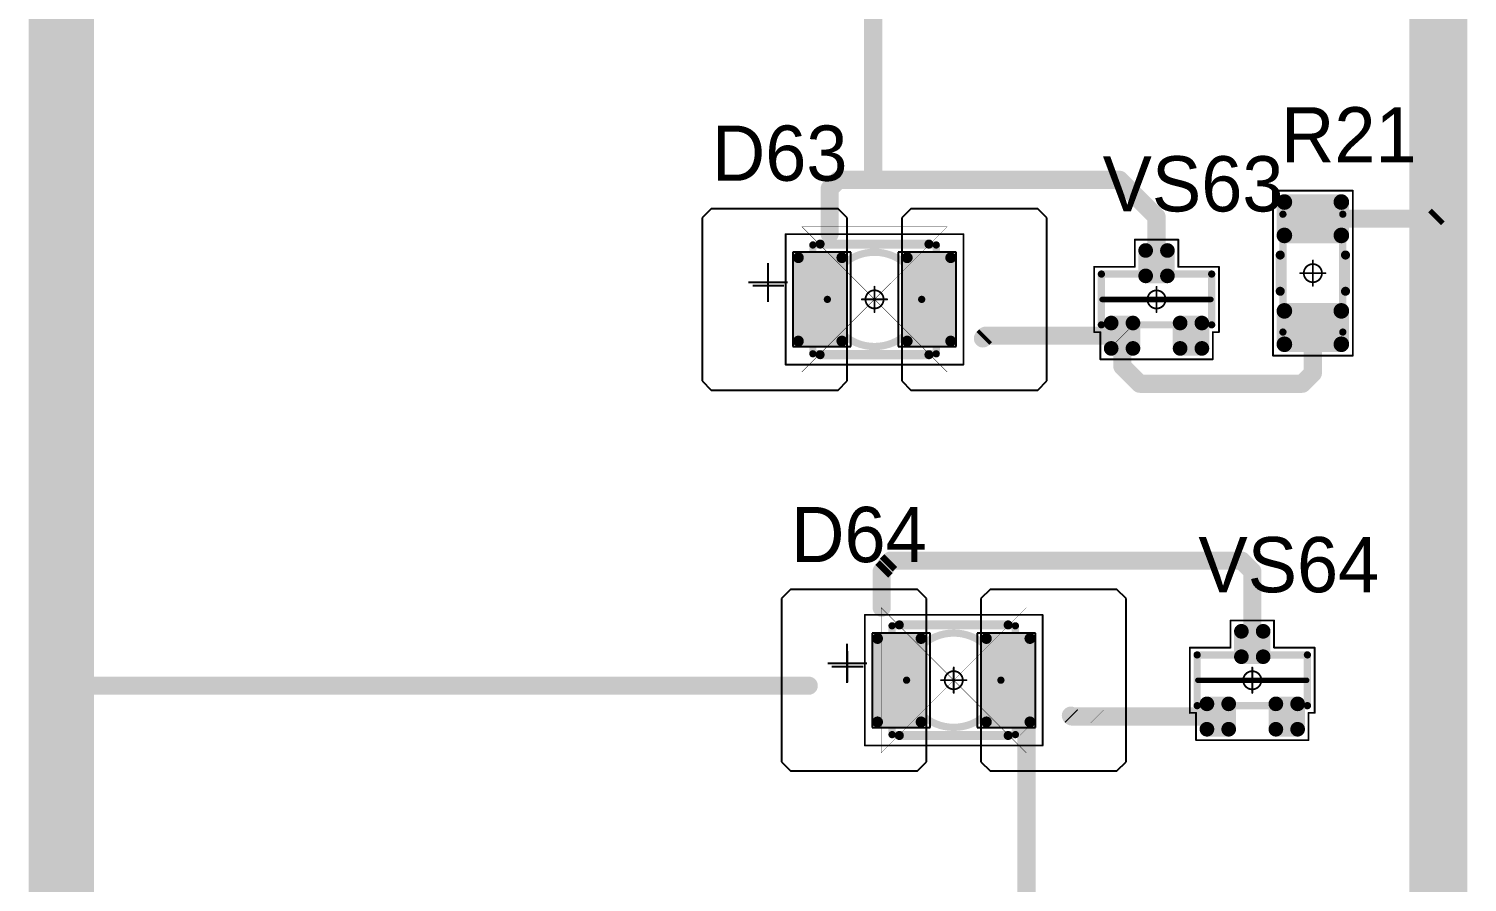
# Model space of a CAD drawing. Header units: millimetres. Extents: x 0 to 395, y 0 to 190.
# Drawn here: x 217.9 to 257.55, y 61.46 to 84.99 of the extents above; entities that cross this region are included whole.
import ezdxf

# ---------------------------------------------------------------- set-up
doc = ezdxf.new("R2010")
doc.units = ezdxf.units.MM
for name, color, linetype in [('Mechanical13', 56, 'Continuous'), ('Mechanical15', 56, 'Continuous'), ('Mechanical5', 56, 'Continuous'), ('TopLayer', 1, 'Continuous'), ('TopOverlay', 2, 'Continuous'), ('TopPaste', 8, 'Continuous'), ('TopSolder', 216, 'Continuous')]:
    doc.layers.add(name, color=color, linetype=linetype)

# ---------------------------------------------------------------- blocks, each defined once
blk = doc.blocks.new('SOT23_1120')
at = {"layer": 'Mechanical13', "const_width": 0.2}
for points in [[(-0.7, 1.52), (0.7, 1.52)], [(-0.7, 1.52), (-0.7, -1.52)], [(0.7, 1.52), (0.7, -1.52)], [(-0.7, -1.52), (0.7, -1.52)]]:
    blk.add_lwpolyline(points, dxfattribs=at)
at = {"layer": 'Mechanical13', "const_width": 0.1}
for points in [[(-0.75, 1.52, 1), (-0.65, 1.52, 1)], [(-0.75, 1.52, 1), (-0.65, 1.52, 1)], [(0.65, 1.52, 1), (0.75, 1.52, 1)], [(0.65, 1.52, 1), (0.75, 1.52, 1)], [(-0.75, -1.52, 1), (-0.65, -1.52, 1)], [(-0.75, -1.52, 1), (-0.65, -1.52, 1)], [(0.65, -1.52, 1), (0.75, -1.52, 1)], [(0.65, -1.52, 1), (0.75, -1.52, 1)]]:
    blk.add_lwpolyline(points, format="xyb", close=True, dxfattribs=at)
at = {"layer": 'Mechanical15', "const_width": 0.05}
for points in [[(-0.9, 1.72), (-0.9, 1.55)], [(-0.9, 1.72), (0.9, 1.72)], [(0.9, 1.72), (0.9, 0.6)], [(-1.65, 1.55), (-1.65, -1.55)], [(-1.65, 1.55), (-0.9, 1.55)], [(0.9, 0.6), (1.65, 0.6)], [(1.65, 0.6), (1.65, -0.6)], [(-0.35, 0), (0.35, 0)], [(0, 0.35), (0, -0.35)], [(0.9, -0.6), (1.65, -0.6)], [(0.9, -0.6), (0.9, -1.72)], [(-1.65, -1.55), (-0.9, -1.55)], [(-0.9, -1.55), (-0.9, -1.72)], [(-0.9, -1.72), (0.9, -1.72)]]:
    blk.add_lwpolyline(points, dxfattribs=at)
at = {"layer": 'Mechanical15'}
for points, const_width in [([(-0.913, 1.72, 1), (-0.888, 1.72, 1)], 0.025), ([(-0.913, 1.72, 1), (-0.888, 1.72, 1)], 0.025), ([(0.888, 1.72, 1), (0.913, 1.72, 1)], 0.025), ([(0.888, 1.72, 1), (0.913, 1.72, 1)], 0.025), ([(-1.662, 1.55, 1), (-1.637, 1.55, 1)], 0.025), ([(-1.662, 1.55, 1), (-1.637, 1.55, 1)], 0.025), ([(-0.913, 1.55, 1), (-0.888, 1.55, 1)], 0.025), ([(-0.913, 1.55, 1), (-0.888, 1.55, 1)], 0.025), ([(0.888, 0.6, 1), (0.913, 0.6, 1)], 0.025), ([(0.888, 0.6, 1), (0.913, 0.6, 1)], 0.025), ([(1.637, 0.6, 1), (1.662, 0.6, 1)], 0.025), ([(1.637, 0.6, 1), (1.662, 0.6, 1)], 0.025), ([(-0.362, 0, 1), (-0.337, 0, 1)], 0.025), ([(0.25, 0, 1), (-0.25, 0, 1)], 0.05), ([(-0.262, 0, 1), (-0.238, 0, 1)], 0.025), ([(-0.012, 0.35, 1), (0.012, 0.35, 1)], 0.025), ([(0.238, 0, 1), (0.262, 0, 1)], 0.025), ([(0.337, 0, 1), (0.362, 0, 1)], 0.025), ([(-0.012, -0.35, 1), (0.012, -0.35, 1)], 0.025), ([(0.888, -0.6, 1), (0.913, -0.6, 1)], 0.025), ([(0.888, -0.6, 1), (0.913, -0.6, 1)], 0.025), ([(1.637, -0.6, 1), (1.662, -0.6, 1)], 0.025), ([(1.637, -0.6, 1), (1.662, -0.6, 1)], 0.025), ([(-1.662, -1.55, 1), (-1.637, -1.55, 1)], 0.025), ([(-1.662, -1.55, 1), (-1.637, -1.55, 1)], 0.025), ([(-0.913, -1.55, 1), (-0.888, -1.55, 1)], 0.025), ([(-0.913, -1.55, 1), (-0.888, -1.55, 1)], 0.025), ([(-0.913, -1.72, 1), (-0.888, -1.72, 1)], 0.025), ([(-0.913, -1.72, 1), (-0.888, -1.72, 1)], 0.025), ([(0.888, -1.72, 1), (0.913, -1.72, 1)], 0.025), ([(0.888, -1.72, 1), (0.913, -1.72, 1)], 0.025)]:
    blk.add_lwpolyline(points, format="xyb", close=True, dxfattribs=dict(at, const_width=const_width))
at = {"layer": 'TopLayer', "const_width": 0.1}
for points in [[(-1.4, 1.25, 1), (-1.3, 1.25, 1)], [(-0.7, 1.25, 1), (-0.6, 1.25, 1)], [(-1.4, 0.65, 1), (-1.3, 0.65, 1)], [(-0.7, 0.65, 1), (-0.6, 0.65, 1)], [(0.6, 0.3, 1), (0.7, 0.3, 1)], [(1.3, 0.3, 1), (1.4, 0.3, 1)], [(0.6, -0.3, 1), (0.7, -0.3, 1)], [(1.3, -0.3, 1), (1.4, -0.3, 1)], [(-1.4, -0.65, 1), (-1.3, -0.65, 1)], [(-0.7, -0.65, 1), (-0.6, -0.65, 1)], [(-1.4, -1.25, 1), (-1.3, -1.25, 1)], [(-0.7, -1.25, 1), (-0.6, -1.25, 1)]]:
    blk.add_lwpolyline(points, format="xyb", close=True, dxfattribs=at)
at = {"layer": 'TopLayer'}
for points in [[(-1.45, 1.25), (-1.45, 0.65), (-0.55, 1.25), (-0.55, 0.65)], [(-1.35, 1.35), (-1.35, 0.55), (-0.65, 1.35), (-0.65, 0.55)], [(0.65, 0.4), (0.65, -0.4), (1.35, 0.4), (1.35, -0.4)], [(0.55, 0.3), (0.55, -0.3), (1.45, 0.3), (1.45, -0.3)], [(-1.45, -0.65), (-1.45, -1.25), (-0.55, -0.65), (-0.55, -1.25)], [(-1.35, -0.55), (-1.35, -1.35), (-0.65, -0.55), (-0.65, -1.35)]]:
    blk.add_solid(points, dxfattribs=at)
at = {"layer": 'TopOverlay', "const_width": 0.15}
blk.add_lwpolyline([(0, 1.5), (0, -1.5)], dxfattribs=at)
at = {"layer": 'TopOverlay', "const_width": 0.075}
for points in [[(-0.038, 1.5, 1), (0.038, 1.5, 1)], [(-0.038, -1.5, 1), (0.038, -1.5, 1)]]:
    blk.add_lwpolyline(points, format="xyb", close=True, dxfattribs=at)
at = {"layer": 'TopPaste', "const_width": 0.075}
for points in [[(-1.387, 1.25, 1), (-1.313, 1.25, 1)], [(-0.687, 1.25, 1), (-0.613, 1.25, 1)], [(-1.387, 0.65, 1), (-1.313, 0.65, 1)], [(-0.687, 0.65, 1), (-0.613, 0.65, 1)], [(0.613, 0.3, 1), (0.687, 0.3, 1)], [(1.313, 0.3, 1), (1.387, 0.3, 1)], [(0.613, -0.3, 1), (0.687, -0.3, 1)], [(1.313, -0.3, 1), (1.387, -0.3, 1)], [(-1.387, -0.65, 1), (-1.313, -0.65, 1)], [(-0.687, -0.65, 1), (-0.613, -0.65, 1)], [(-1.387, -1.25, 1), (-1.313, -1.25, 1)], [(-0.687, -1.25, 1), (-0.613, -1.25, 1)]]:
    blk.add_lwpolyline(points, format="xyb", close=True, dxfattribs=at)
at = {"layer": 'TopPaste'}
for points in [[(-1.425, 1.25), (-1.425, 0.65), (-0.575, 1.25), (-0.575, 0.65)], [(-1.35, 1.325), (-1.35, 0.575), (-0.65, 1.325), (-0.65, 0.575)], [(0.575, 0.3), (0.575, -0.3), (1.425, 0.3), (1.425, -0.3)], [(0.65, 0.375), (0.65, -0.375), (1.35, 0.375), (1.35, -0.375)], [(-1.425, -0.65), (-1.425, -1.25), (-0.575, -0.65), (-0.575, -1.25)], [(-1.35, -0.575), (-1.35, -1.325), (-0.65, -0.575), (-0.65, -1.325)]]:
    blk.add_solid(points, dxfattribs=at)
at = {"layer": 'TopSolder', "const_width": 0.202}
for points in [[(-1.451, 1.25, 1), (-1.249, 1.25, 1)], [(-0.751, 1.25, 1), (-0.549, 1.25, 1)], [(-1.451, 0.65, 1), (-1.249, 0.65, 1)], [(-0.751, 0.65, 1), (-0.549, 0.65, 1)], [(0.549, 0.3, 1), (0.751, 0.3, 1)], [(1.249, 0.3, 1), (1.451, 0.3, 1)], [(0.549, -0.3, 1), (0.751, -0.3, 1)], [(1.249, -0.3, 1), (1.451, -0.3, 1)], [(-1.451, -0.65, 1), (-1.249, -0.65, 1)], [(-0.751, -0.65, 1), (-0.549, -0.65, 1)], [(-1.451, -1.25, 1), (-1.249, -1.25, 1)], [(-0.751, -1.25, 1), (-0.549, -1.25, 1)]]:
    blk.add_lwpolyline(points, format="xyb", close=True, dxfattribs=at)
at = {"layer": 'TopSolder'}
for points in [[(-1.552, 1.25), (-1.552, 0.65), (-0.448, 1.25), (-0.448, 0.65)], [(-1.35, 1.452), (-1.35, 0.448), (-0.65, 1.452), (-0.65, 0.448)], [(0.65, 0.502), (0.65, -0.502), (1.35, 0.502), (1.35, -0.502)], [(0.448, 0.3), (0.448, -0.3), (1.552, 0.3), (1.552, -0.3)], [(-1.552, -0.65), (-1.552, -1.25), (-0.448, -0.65), (-0.448, -1.25)], [(-1.35, -0.448), (-1.35, -1.452), (-0.65, -0.448), (-0.65, -1.452)]]:
    blk.add_solid(points, dxfattribs=at)
blk = doc.blocks.new('SOT23_1121')
at = {"layer": 'Mechanical13', "const_width": 0.2}
for points in [[(-0.7, 1.52), (0.7, 1.52)], [(-0.7, 1.52), (-0.7, -1.52)], [(0.7, 1.52), (0.7, -1.52)], [(-0.7, -1.52), (0.7, -1.52)]]:
    blk.add_lwpolyline(points, dxfattribs=at)
at = {"layer": 'Mechanical13', "const_width": 0.1}
for points in [[(-0.75, 1.52, 1), (-0.65, 1.52, 1)], [(-0.75, 1.52, 1), (-0.65, 1.52, 1)], [(0.65, 1.52, 1), (0.75, 1.52, 1)], [(0.65, 1.52, 1), (0.75, 1.52, 1)], [(-0.75, -1.52, 1), (-0.65, -1.52, 1)], [(-0.75, -1.52, 1), (-0.65, -1.52, 1)], [(0.65, -1.52, 1), (0.75, -1.52, 1)], [(0.65, -1.52, 1), (0.75, -1.52, 1)]]:
    blk.add_lwpolyline(points, format="xyb", close=True, dxfattribs=at)
at = {"layer": 'Mechanical15', "const_width": 0.05}
for points in [[(-0.9, 1.72), (-0.9, 1.55)], [(-0.9, 1.72), (0.9, 1.72)], [(0.9, 1.72), (0.9, 0.6)], [(-1.65, 1.55), (-1.65, -1.55)], [(-1.65, 1.55), (-0.9, 1.55)], [(0.9, 0.6), (1.65, 0.6)], [(1.65, 0.6), (1.65, -0.6)], [(-0.35, 0), (0.35, 0)], [(0, 0.35), (0, -0.35)], [(0.9, -0.6), (1.65, -0.6)], [(0.9, -0.6), (0.9, -1.72)], [(-1.65, -1.55), (-0.9, -1.55)], [(-0.9, -1.55), (-0.9, -1.72)], [(-0.9, -1.72), (0.9, -1.72)]]:
    blk.add_lwpolyline(points, dxfattribs=at)
at = {"layer": 'Mechanical15'}
for points, const_width in [([(-0.913, 1.72, 1), (-0.888, 1.72, 1)], 0.025), ([(-0.913, 1.72, 1), (-0.888, 1.72, 1)], 0.025), ([(0.888, 1.72, 1), (0.913, 1.72, 1)], 0.025), ([(0.888, 1.72, 1), (0.913, 1.72, 1)], 0.025), ([(-1.662, 1.55, 1), (-1.637, 1.55, 1)], 0.025), ([(-1.662, 1.55, 1), (-1.637, 1.55, 1)], 0.025), ([(-0.913, 1.55, 1), (-0.888, 1.55, 1)], 0.025), ([(-0.913, 1.55, 1), (-0.888, 1.55, 1)], 0.025), ([(0.888, 0.6, 1), (0.913, 0.6, 1)], 0.025), ([(0.888, 0.6, 1), (0.913, 0.6, 1)], 0.025), ([(1.637, 0.6, 1), (1.662, 0.6, 1)], 0.025), ([(1.637, 0.6, 1), (1.662, 0.6, 1)], 0.025), ([(-0.362, 0, 1), (-0.337, 0, 1)], 0.025), ([(0.25, 0, 1), (-0.25, 0, 1)], 0.05), ([(-0.262, 0, 1), (-0.238, 0, 1)], 0.025), ([(-0.012, 0.35, 1), (0.012, 0.35, 1)], 0.025), ([(0.238, 0, 1), (0.262, 0, 1)], 0.025), ([(0.337, 0, 1), (0.362, 0, 1)], 0.025), ([(-0.012, -0.35, 1), (0.012, -0.35, 1)], 0.025), ([(0.888, -0.6, 1), (0.913, -0.6, 1)], 0.025), ([(0.888, -0.6, 1), (0.913, -0.6, 1)], 0.025), ([(1.637, -0.6, 1), (1.662, -0.6, 1)], 0.025), ([(1.637, -0.6, 1), (1.662, -0.6, 1)], 0.025), ([(-1.662, -1.55, 1), (-1.637, -1.55, 1)], 0.025), ([(-1.662, -1.55, 1), (-1.637, -1.55, 1)], 0.025), ([(-0.913, -1.55, 1), (-0.888, -1.55, 1)], 0.025), ([(-0.913, -1.55, 1), (-0.888, -1.55, 1)], 0.025), ([(-0.913, -1.72, 1), (-0.888, -1.72, 1)], 0.025), ([(-0.913, -1.72, 1), (-0.888, -1.72, 1)], 0.025), ([(0.888, -1.72, 1), (0.913, -1.72, 1)], 0.025), ([(0.888, -1.72, 1), (0.913, -1.72, 1)], 0.025)]:
    blk.add_lwpolyline(points, format="xyb", close=True, dxfattribs=dict(at, const_width=const_width))
at = {"layer": 'TopLayer', "const_width": 0.1}
for points in [[(-1.4, 1.25, 1), (-1.3, 1.25, 1)], [(-0.7, 1.25, 1), (-0.6, 1.25, 1)], [(-1.4, 0.65, 1), (-1.3, 0.65, 1)], [(-0.7, 0.65, 1), (-0.6, 0.65, 1)], [(0.6, 0.3, 1), (0.7, 0.3, 1)], [(1.3, 0.3, 1), (1.4, 0.3, 1)], [(0.6, -0.3, 1), (0.7, -0.3, 1)], [(1.3, -0.3, 1), (1.4, -0.3, 1)], [(-1.4, -0.65, 1), (-1.3, -0.65, 1)], [(-0.7, -0.65, 1), (-0.6, -0.65, 1)], [(-1.4, -1.25, 1), (-1.3, -1.25, 1)], [(-0.7, -1.25, 1), (-0.6, -1.25, 1)]]:
    blk.add_lwpolyline(points, format="xyb", close=True, dxfattribs=at)
at = {"layer": 'TopLayer'}
for points in [[(-1.45, 1.25), (-1.45, 0.65), (-0.55, 1.25), (-0.55, 0.65)], [(-1.35, 1.35), (-1.35, 0.55), (-0.65, 1.35), (-0.65, 0.55)], [(0.65, 0.4), (0.65, -0.4), (1.35, 0.4), (1.35, -0.4)], [(0.55, 0.3), (0.55, -0.3), (1.45, 0.3), (1.45, -0.3)], [(-1.45, -0.65), (-1.45, -1.25), (-0.55, -0.65), (-0.55, -1.25)], [(-1.35, -0.55), (-1.35, -1.35), (-0.65, -0.55), (-0.65, -1.35)]]:
    blk.add_solid(points, dxfattribs=at)
at = {"layer": 'TopOverlay', "const_width": 0.15}
blk.add_lwpolyline([(0, 1.5), (0, -1.5)], dxfattribs=at)
at = {"layer": 'TopOverlay', "const_width": 0.075}
for points in [[(-0.038, 1.5, 1), (0.038, 1.5, 1)], [(-0.038, -1.5, 1), (0.038, -1.5, 1)]]:
    blk.add_lwpolyline(points, format="xyb", close=True, dxfattribs=at)
at = {"layer": 'TopPaste', "const_width": 0.075}
for points in [[(-1.387, 1.25, 1), (-1.313, 1.25, 1)], [(-0.687, 1.25, 1), (-0.613, 1.25, 1)], [(-1.387, 0.65, 1), (-1.313, 0.65, 1)], [(-0.687, 0.65, 1), (-0.613, 0.65, 1)], [(0.613, 0.3, 1), (0.687, 0.3, 1)], [(1.313, 0.3, 1), (1.387, 0.3, 1)], [(0.613, -0.3, 1), (0.687, -0.3, 1)], [(1.313, -0.3, 1), (1.387, -0.3, 1)], [(-1.387, -0.65, 1), (-1.313, -0.65, 1)], [(-0.687, -0.65, 1), (-0.613, -0.65, 1)], [(-1.387, -1.25, 1), (-1.313, -1.25, 1)], [(-0.687, -1.25, 1), (-0.613, -1.25, 1)]]:
    blk.add_lwpolyline(points, format="xyb", close=True, dxfattribs=at)
at = {"layer": 'TopPaste'}
for points in [[(-1.425, 1.25), (-1.425, 0.65), (-0.575, 1.25), (-0.575, 0.65)], [(-1.35, 1.325), (-1.35, 0.575), (-0.65, 1.325), (-0.65, 0.575)], [(0.575, 0.3), (0.575, -0.3), (1.425, 0.3), (1.425, -0.3)], [(0.65, 0.375), (0.65, -0.375), (1.35, 0.375), (1.35, -0.375)], [(-1.425, -0.65), (-1.425, -1.25), (-0.575, -0.65), (-0.575, -1.25)], [(-1.35, -0.575), (-1.35, -1.325), (-0.65, -0.575), (-0.65, -1.325)]]:
    blk.add_solid(points, dxfattribs=at)
at = {"layer": 'TopSolder', "const_width": 0.202}
for points in [[(-1.451, 1.25, 1), (-1.249, 1.25, 1)], [(-0.751, 1.25, 1), (-0.549, 1.25, 1)], [(-1.451, 0.65, 1), (-1.249, 0.65, 1)], [(-0.751, 0.65, 1), (-0.549, 0.65, 1)], [(0.549, 0.3, 1), (0.751, 0.3, 1)], [(1.249, 0.3, 1), (1.451, 0.3, 1)], [(0.549, -0.3, 1), (0.751, -0.3, 1)], [(1.249, -0.3, 1), (1.451, -0.3, 1)], [(-1.451, -0.65, 1), (-1.249, -0.65, 1)], [(-0.751, -0.65, 1), (-0.549, -0.65, 1)], [(-1.451, -1.25, 1), (-1.249, -1.25, 1)], [(-0.751, -1.25, 1), (-0.549, -1.25, 1)]]:
    blk.add_lwpolyline(points, format="xyb", close=True, dxfattribs=at)
at = {"layer": 'TopSolder'}
for points in [[(-1.552, 1.25), (-1.552, 0.65), (-0.448, 1.25), (-0.448, 0.65)], [(-1.35, 1.452), (-1.35, 0.448), (-0.65, 1.452), (-0.65, 0.448)], [(0.65, 0.502), (0.65, -0.502), (1.35, 0.502), (1.35, -0.502)], [(0.448, 0.3), (0.448, -0.3), (1.552, 0.3), (1.552, -0.3)], [(-1.552, -0.65), (-1.552, -1.25), (-0.448, -0.65), (-0.448, -1.25)], [(-1.35, -0.448), (-1.35, -1.452), (-0.65, -0.448), (-0.65, -1.452)]]:
    blk.add_solid(points, dxfattribs=at)
blk = doc.blocks.new('RC1206S_1202')
at = {"layer": 'Mechanical13', "const_width": 0.2}
for points in [[(-1.625, 0.825), (-1.625, -0.825)], [(-1.625, 0.825), (1.625, 0.825)], [(1.625, 0.825), (1.625, -0.825)], [(-1.625, -0.825), (1.625, -0.825)]]:
    blk.add_lwpolyline(points, dxfattribs=at)
at = {"layer": 'Mechanical13', "const_width": 0.1}
for points in [[(-1.675, 0.825, 1), (-1.575, 0.825, 1)], [(-1.675, 0.825, 1), (-1.575, 0.825, 1)], [(1.575, 0.825, 1), (1.675, 0.825, 1)], [(1.575, 0.825, 1), (1.675, 0.825, 1)], [(-1.675, -0.825, 1), (-1.575, -0.825, 1)], [(-1.675, -0.825, 1), (-1.575, -0.825, 1)], [(1.575, -0.825, 1), (1.675, -0.825, 1)], [(1.575, -0.825, 1), (1.675, -0.825, 1)]]:
    blk.add_lwpolyline(points, format="xyb", close=True, dxfattribs=at)
at = {"layer": 'Mechanical15', "const_width": 0.05}
for points in [[(-2.275, 1.1), (-2.275, -1.1)], [(-2.275, 1.1), (2.275, 1.1)], [(2.275, 1.1), (2.275, -1.1)], [(-0.35, 0), (0.35, 0)], [(0, 0.35), (0, -0.35)], [(-2.275, -1.1), (2.275, -1.1)]]:
    blk.add_lwpolyline(points, dxfattribs=at)
at = {"layer": 'Mechanical15'}
for points, const_width in [([(-2.287, 1.1, 1), (-2.262, 1.1, 1)], 0.025), ([(-2.287, 1.1, 1), (-2.262, 1.1, 1)], 0.025), ([(2.262, 1.1, 1), (2.287, 1.1, 1)], 0.025), ([(2.262, 1.1, 1), (2.287, 1.1, 1)], 0.025), ([(-0.362, 0, 1), (-0.337, 0, 1)], 0.025), ([(0.25, 0, 1), (-0.25, 0, 1)], 0.05), ([(-0.262, 0, 1), (-0.238, 0, 1)], 0.025), ([(-0.012, 0.35, 1), (0.012, 0.35, 1)], 0.025), ([(0.238, 0, 1), (0.262, 0, 1)], 0.025), ([(0.337, 0, 1), (0.362, 0, 1)], 0.025), ([(-0.012, -0.35, 1), (0.012, -0.35, 1)], 0.025), ([(-2.287, -1.1, 1), (-2.262, -1.1, 1)], 0.025), ([(-2.287, -1.1, 1), (-2.262, -1.1, 1)], 0.025), ([(2.262, -1.1, 1), (2.287, -1.1, 1)], 0.025), ([(2.262, -1.1, 1), (2.287, -1.1, 1)], 0.025)]:
    blk.add_lwpolyline(points, format="xyb", close=True, dxfattribs=dict(at, const_width=const_width))
at = {"layer": 'TopLayer', "const_width": 0.115}
for points in [[(-2.018, 0.785, 1), (-1.903, 0.785, 1)], [(-1.098, 0.785, 1), (-0.983, 0.785, 1)], [(0.983, 0.785, 1), (1.098, 0.785, 1)], [(1.903, 0.785, 1), (2.018, 0.785, 1)], [(-2.018, -0.785, 1), (-1.903, -0.785, 1)], [(-1.098, -0.785, 1), (-0.983, -0.785, 1)], [(0.983, -0.785, 1), (1.098, -0.785, 1)], [(1.903, -0.785, 1), (2.018, -0.785, 1)]]:
    blk.add_lwpolyline(points, format="xyb", close=True, dxfattribs=at)
at = {"layer": 'TopLayer'}
for points in [[(-1.96, -0.9), (-1.04, -0.9), (-1.96, 0.9), (-1.04, 0.9)], [(1.04, -0.9), (1.96, -0.9), (1.04, 0.9), (1.96, 0.9)], [(-2.075, -0.785), (-0.925, -0.785), (-2.075, 0.785), (-0.925, 0.785)], [(0.925, -0.785), (2.075, -0.785), (0.925, 0.785), (2.075, 0.785)]]:
    blk.add_solid(points, dxfattribs=at)
at = {"layer": 'TopOverlay', "const_width": 0.25}
for points in [[(-0.5, 0.9), (0.5, 0.9)], [(-0.5, -0.9), (0.5, -0.9)]]:
    blk.add_lwpolyline(points, dxfattribs=at)
at = {"layer": 'TopOverlay', "const_width": 0.125}
for points in [[(-0.562, 0.9, 1), (-0.437, 0.9, 1)], [(0.437, 0.9, 1), (0.562, 0.9, 1)], [(-0.562, -0.9, 1), (-0.437, -0.9, 1)], [(0.437, -0.9, 1), (0.562, -0.9, 1)]]:
    blk.add_lwpolyline(points, format="xyb", close=True, dxfattribs=at)
at = {"layer": 'TopPaste', "const_width": 0.09}
for points in [[(-2.005, 0.785, 1), (-1.915, 0.785, 1)], [(-1.085, 0.785, 1), (-0.995, 0.785, 1)], [(0.995, 0.785, 1), (1.085, 0.785, 1)], [(1.915, 0.785, 1), (2.005, 0.785, 1)], [(-2.005, -0.785, 1), (-1.915, -0.785, 1)], [(-1.085, -0.785, 1), (-0.995, -0.785, 1)], [(0.995, -0.785, 1), (1.085, -0.785, 1)], [(1.915, -0.785, 1), (2.005, -0.785, 1)]]:
    blk.add_lwpolyline(points, format="xyb", close=True, dxfattribs=at)
at = {"layer": 'TopPaste'}
for points in [[(-1.96, -0.875), (-1.04, -0.875), (-1.96, 0.875), (-1.04, 0.875)], [(1.04, -0.875), (1.96, -0.875), (1.04, 0.875), (1.96, 0.875)], [(-2.05, -0.785), (-0.95, -0.785), (-2.05, 0.785), (-0.95, 0.785)], [(0.95, -0.785), (2.05, -0.785), (0.95, 0.785), (2.05, 0.785)]]:
    blk.add_solid(points, dxfattribs=at)
at = {"layer": 'TopSolder', "const_width": 0.215}
for points in [[(-2.068, 0.785, 1), (-1.853, 0.785, 1)], [(-1.148, 0.785, 1), (-0.933, 0.785, 1)], [(0.933, 0.785, 1), (1.148, 0.785, 1)], [(1.853, 0.785, 1), (2.068, 0.785, 1)], [(-2.068, -0.785, 1), (-1.853, -0.785, 1)], [(-1.148, -0.785, 1), (-0.933, -0.785, 1)], [(0.933, -0.785, 1), (1.148, -0.785, 1)], [(1.853, -0.785, 1), (2.068, -0.785, 1)]]:
    blk.add_lwpolyline(points, format="xyb", close=True, dxfattribs=at)
at = {"layer": 'TopSolder'}
for points in [[(-1.96, -1), (-1.04, -1), (-1.96, 1), (-1.04, 1)], [(1.04, -1), (1.96, -1), (1.04, 1), (1.96, 1)], [(-2.175, -0.785), (-0.825, -0.785), (-2.175, 0.785), (-0.825, 0.785)], [(0.825, -0.785), (2.175, -0.785), (0.825, 0.785), (2.175, 0.785)]]:
    blk.add_solid(points, dxfattribs=at)
blk = doc.blocks.new('T66G_4_1269')
at = {"layer": 'Mechanical13'}
for p, q in [((2.936, 0.071), (2.936, -1)), ((2.4, -0.464), (3.471, -0.464))]:
    blk.add_line(p, q, dxfattribs=at)
at = {"layer": 'Mechanical13', "const_width": 0.2}
for points in [[(1.7, 1.5), (-1.7, 1.5)], [(-1.7, 1.5), (-1.7, -1.5)], [(1.7, 1.5), (1.7, -1.5)], [(1.7, -1.5), (-1.7, -1.5)]]:
    blk.add_lwpolyline(points, dxfattribs=at)
at = {"layer": 'Mechanical13'}
for points, const_width in [([(-1.75, 1.5, 1), (-1.65, 1.5, 1)], 0.1), ([(-1.75, 1.5, 1), (-1.65, 1.5, 1)], 0.1), ([(1.65, 1.5, 1), (1.75, 1.5, 1)], 0.1), ([(1.65, 1.5, 1), (1.75, 1.5, 1)], 0.1), ([(1.3, 0, 1), (-1.3, 0, 1)], 0.2), ([(-1.35, 0, 1), (-1.25, 0, 1)], 0.1), ([(1.25, 0, 1), (1.35, 0, 1)], 0.1), ([(-1.75, -1.5, 1), (-1.65, -1.5, 1)], 0.1), ([(-1.75, -1.5, 1), (-1.65, -1.5, 1)], 0.1), ([(1.65, -1.5, 1), (1.75, -1.5, 1)], 0.1), ([(1.65, -1.5, 1), (1.75, -1.5, 1)], 0.1)]:
    blk.add_lwpolyline(points, format="xyb", close=True, dxfattribs=dict(at, const_width=const_width))
at = {"layer": 'Mechanical15', "const_width": 0.05}
for points in [[(-2.45, 1.8), (-2.45, -1.8)], [(2.45, 1.8), (-2.45, 1.8)], [(2.45, 1.8), (2.45, -1.8)], [(0.35, 0), (-0.35, 0)], [(0, 0.35), (0, -0.35)], [(2.45, -1.8), (-2.45, -1.8)]]:
    blk.add_lwpolyline(points, dxfattribs=at)
at = {"layer": 'Mechanical15'}
for points, const_width in [([(-2.462, 1.8, 1), (-2.438, 1.8, 1)], 0.025), ([(-2.462, 1.8, 1), (-2.438, 1.8, 1)], 0.025), ([(2.438, 1.8, 1), (2.462, 1.8, 1)], 0.025), ([(2.438, 1.8, 1), (2.462, 1.8, 1)], 0.025), ([(-0.362, 0, 1), (-0.337, 0, 1)], 0.025), ([(0.25, 0, 1), (-0.25, 0, 1)], 0.05), ([(-0.262, 0, 1), (-0.238, 0, 1)], 0.025), ([(-0.012, 0.35, 1), (0.012, 0.35, 1)], 0.025), ([(0.238, 0, 1), (0.262, 0, 1)], 0.025), ([(0.337, 0, 1), (0.362, 0, 1)], 0.025), ([(-0.012, -0.35, 1), (0.012, -0.35, 1)], 0.025), ([(-2.462, -1.8, 1), (-2.438, -1.8, 1)], 0.025), ([(-2.462, -1.8, 1), (-2.438, -1.8, 1)], 0.025), ([(2.438, -1.8, 1), (2.462, -1.8, 1)], 0.025), ([(2.438, -1.8, 1), (2.462, -1.8, 1)], 0.025)]:
    blk.add_lwpolyline(points, format="xyb", close=True, dxfattribs=dict(at, const_width=const_width))
at = {"layer": 'TopLayer'}
for p, q in [((-4.5, 2.5), (-4.75, 2.25)), ((-1, 2.5), (-4.5, 2.5)), ((-0.75, 2.25), (-1, 2.5)), ((1, 2.5), (0.75, 2.25)), ((4.5, 2.5), (1, 2.5)), ((4.75, 2.25), (4.5, 2.5)), ((-4.75, 2.25), (-4.75, -2.25)), ((-0.75, -2.25), (-0.75, 2.25)), ((0.75, 2.25), (0.75, -2.25)), ((4.75, -2.25), (4.75, 2.25)), ((-4.75, -2.25), (-4.5, -2.5)), ((-1, -2.5), (-0.75, -2.25)), ((0.75, -2.25), (1, -2.5)), ((4.5, -2.5), (4.75, -2.25)), ((-4.5, -2.5), (-1, -2.5)), ((1, -2.5), (4.5, -2.5))]:
    blk.add_line(p, q, dxfattribs=at)
at = {"layer": 'TopLayer', "const_width": 0.15}
for points in [[(-2.175, 1.15, 1), (-2.025, 1.15, 1)], [(-0.975, 1.15, 1), (-0.825, 1.15, 1)], [(0.825, 1.15, 1), (0.975, 1.15, 1)], [(2.025, 1.15, 1), (2.175, 1.15, 1)], [(-2.175, -1.15, 1), (-2.025, -1.15, 1)], [(-0.975, -1.15, 1), (-0.825, -1.15, 1)], [(0.825, -1.15, 1), (0.975, -1.15, 1)], [(2.025, -1.15, 1), (2.175, -1.15, 1)]]:
    blk.add_lwpolyline(points, format="xyb", close=True, dxfattribs=at)
at = {"layer": 'TopLayer'}
for points in [[(-0.9, 1.3), (-2.1, 1.3), (-0.9, -1.3), (-2.1, -1.3)], [(2.1, 1.3), (0.9, 1.3), (2.1, -1.3), (0.9, -1.3)], [(-0.75, 1.15), (-2.25, 1.15), (-0.75, -1.15), (-2.25, -1.15)], [(2.25, 1.15), (0.75, 1.15), (2.25, -1.15), (0.75, -1.15)]]:
    blk.add_solid(points, dxfattribs=at)
at = {"layer": 'TopOverlay'}
for p, q in [((2.928, 0.057), (2.928, -0.8)), ((2.5, -0.372), (3.357, -0.372))]:
    blk.add_line(p, q, dxfattribs=at)
at = {"layer": 'TopOverlay', "const_width": 0.25}
for points in [[(1.5, 1.525), (-1.5, 1.525)], [(1.5, -1.525), (-1.5, -1.525)]]:
    blk.add_lwpolyline(points, dxfattribs=at)
at = {"layer": 'TopOverlay', "const_width": 0.125}
for points in [[(-1.562, 1.525, 1), (-1.438, 1.525, 1)], [(1.438, 1.525, 1), (1.562, 1.525, 1)], [(-1.562, -1.525, 1), (-1.438, -1.525, 1)], [(1.438, -1.525, 1), (1.562, -1.525, 1)]]:
    blk.add_lwpolyline(points, format="xyb", close=True, dxfattribs=at)
at = {"layer": 'TopPaste', "const_width": 0.125}
for points in [[(-2.163, 1.15, 1), (-2.038, 1.15, 1)], [(-0.963, 1.15, 1), (-0.838, 1.15, 1)], [(0.838, 1.15, 1), (0.963, 1.15, 1)], [(2.038, 1.15, 1), (2.163, 1.15, 1)], [(-2.163, -1.15, 1), (-2.038, -1.15, 1)], [(-0.963, -1.15, 1), (-0.838, -1.15, 1)], [(0.838, -1.15, 1), (0.963, -1.15, 1)], [(2.038, -1.15, 1), (2.163, -1.15, 1)]]:
    blk.add_lwpolyline(points, format="xyb", close=True, dxfattribs=at)
at = {"layer": 'TopPaste'}
for points in [[(-0.9, 1.275), (-2.1, 1.275), (-0.9, -1.275), (-2.1, -1.275)], [(2.1, 1.275), (0.9, 1.275), (2.1, -1.275), (0.9, -1.275)], [(-0.775, 1.15), (-2.225, 1.15), (-0.775, -1.15), (-2.225, -1.15)], [(2.225, 1.15), (0.775, 1.15), (2.225, -1.15), (0.775, -1.15)]]:
    blk.add_solid(points, dxfattribs=at)
at = {"layer": 'TopSolder'}
for p, q in [((-2.25, 1.3), (-2.25, -1.3)), ((-0.65, 1.3), (-2.25, 1.3)), ((-0.65, -1.3), (-0.65, 1.3)), ((0.65, 1.3), (0.65, -1.3)), ((2.25, 1.3), (0.65, 1.3)), ((2.25, -1.3), (2.25, 1.3)), ((-2.25, -1.3), (-0.65, -1.3)), ((0.65, -1.3), (2.25, -1.3))]:
    blk.add_line(p, q, dxfattribs=at)
blk = doc.blocks.new('T66G_4_1270')
at = {"layer": 'Mechanical13'}
for p, q in [((2.936, 0.071), (2.936, -1)), ((2.4, -0.464), (3.471, -0.464))]:
    blk.add_line(p, q, dxfattribs=at)
at = {"layer": 'Mechanical13', "const_width": 0.2}
for points in [[(1.7, 1.5), (-1.7, 1.5)], [(-1.7, 1.5), (-1.7, -1.5)], [(1.7, 1.5), (1.7, -1.5)], [(1.7, -1.5), (-1.7, -1.5)]]:
    blk.add_lwpolyline(points, dxfattribs=at)
at = {"layer": 'Mechanical13'}
for points, const_width in [([(-1.75, 1.5, 1), (-1.65, 1.5, 1)], 0.1), ([(-1.75, 1.5, 1), (-1.65, 1.5, 1)], 0.1), ([(1.65, 1.5, 1), (1.75, 1.5, 1)], 0.1), ([(1.65, 1.5, 1), (1.75, 1.5, 1)], 0.1), ([(1.3, 0, 1), (-1.3, 0, 1)], 0.2), ([(-1.35, 0, 1), (-1.25, 0, 1)], 0.1), ([(1.25, 0, 1), (1.35, 0, 1)], 0.1), ([(-1.75, -1.5, 1), (-1.65, -1.5, 1)], 0.1), ([(-1.75, -1.5, 1), (-1.65, -1.5, 1)], 0.1), ([(1.65, -1.5, 1), (1.75, -1.5, 1)], 0.1), ([(1.65, -1.5, 1), (1.75, -1.5, 1)], 0.1)]:
    blk.add_lwpolyline(points, format="xyb", close=True, dxfattribs=dict(at, const_width=const_width))
at = {"layer": 'Mechanical15', "const_width": 0.05}
for points in [[(-2.45, 1.8), (-2.45, -1.8)], [(2.45, 1.8), (-2.45, 1.8)], [(2.45, 1.8), (2.45, -1.8)], [(0.35, 0), (-0.35, 0)], [(0, 0.35), (0, -0.35)], [(2.45, -1.8), (-2.45, -1.8)]]:
    blk.add_lwpolyline(points, dxfattribs=at)
at = {"layer": 'Mechanical15'}
for points, const_width in [([(-2.462, 1.8, 1), (-2.438, 1.8, 1)], 0.025), ([(-2.462, 1.8, 1), (-2.438, 1.8, 1)], 0.025), ([(2.438, 1.8, 1), (2.462, 1.8, 1)], 0.025), ([(2.438, 1.8, 1), (2.462, 1.8, 1)], 0.025), ([(-0.362, 0, 1), (-0.337, 0, 1)], 0.025), ([(0.25, 0, 1), (-0.25, 0, 1)], 0.05), ([(-0.262, 0, 1), (-0.238, 0, 1)], 0.025), ([(-0.012, 0.35, 1), (0.012, 0.35, 1)], 0.025), ([(0.238, 0, 1), (0.262, 0, 1)], 0.025), ([(0.337, 0, 1), (0.362, 0, 1)], 0.025), ([(-0.012, -0.35, 1), (0.012, -0.35, 1)], 0.025), ([(-2.462, -1.8, 1), (-2.438, -1.8, 1)], 0.025), ([(-2.462, -1.8, 1), (-2.438, -1.8, 1)], 0.025), ([(2.438, -1.8, 1), (2.462, -1.8, 1)], 0.025), ([(2.438, -1.8, 1), (2.462, -1.8, 1)], 0.025)]:
    blk.add_lwpolyline(points, format="xyb", close=True, dxfattribs=dict(at, const_width=const_width))
at = {"layer": 'TopLayer'}
for p, q in [((-4.5, 2.5), (-4.75, 2.25)), ((-1, 2.5), (-4.5, 2.5)), ((-0.75, 2.25), (-1, 2.5)), ((1, 2.5), (0.75, 2.25)), ((4.5, 2.5), (1, 2.5)), ((4.75, 2.25), (4.5, 2.5)), ((-4.75, 2.25), (-4.75, -2.25)), ((-0.75, -2.25), (-0.75, 2.25)), ((0.75, 2.25), (0.75, -2.25)), ((4.75, -2.25), (4.75, 2.25)), ((-4.75, -2.25), (-4.5, -2.5)), ((-1, -2.5), (-0.75, -2.25)), ((0.75, -2.25), (1, -2.5)), ((4.5, -2.5), (4.75, -2.25)), ((-4.5, -2.5), (-1, -2.5)), ((1, -2.5), (4.5, -2.5))]:
    blk.add_line(p, q, dxfattribs=at)
at = {"layer": 'TopLayer', "const_width": 0.15}
for points in [[(-2.175, 1.15, 1), (-2.025, 1.15, 1)], [(-0.975, 1.15, 1), (-0.825, 1.15, 1)], [(0.825, 1.15, 1), (0.975, 1.15, 1)], [(2.025, 1.15, 1), (2.175, 1.15, 1)], [(-2.175, -1.15, 1), (-2.025, -1.15, 1)], [(-0.975, -1.15, 1), (-0.825, -1.15, 1)], [(0.825, -1.15, 1), (0.975, -1.15, 1)], [(2.025, -1.15, 1), (2.175, -1.15, 1)]]:
    blk.add_lwpolyline(points, format="xyb", close=True, dxfattribs=at)
at = {"layer": 'TopLayer'}
for points in [[(-0.9, 1.3), (-2.1, 1.3), (-0.9, -1.3), (-2.1, -1.3)], [(2.1, 1.3), (0.9, 1.3), (2.1, -1.3), (0.9, -1.3)], [(-0.75, 1.15), (-2.25, 1.15), (-0.75, -1.15), (-2.25, -1.15)], [(2.25, 1.15), (0.75, 1.15), (2.25, -1.15), (0.75, -1.15)]]:
    blk.add_solid(points, dxfattribs=at)
at = {"layer": 'TopOverlay'}
for p, q in [((2.928, 0.057), (2.928, -0.8)), ((2.5, -0.372), (3.357, -0.372))]:
    blk.add_line(p, q, dxfattribs=at)
at = {"layer": 'TopOverlay', "const_width": 0.25}
for points in [[(1.5, 1.525), (-1.5, 1.525)], [(1.5, -1.525), (-1.5, -1.525)]]:
    blk.add_lwpolyline(points, dxfattribs=at)
at = {"layer": 'TopOverlay', "const_width": 0.125}
for points in [[(-1.562, 1.525, 1), (-1.438, 1.525, 1)], [(1.438, 1.525, 1), (1.562, 1.525, 1)], [(-1.562, -1.525, 1), (-1.438, -1.525, 1)], [(1.438, -1.525, 1), (1.562, -1.525, 1)]]:
    blk.add_lwpolyline(points, format="xyb", close=True, dxfattribs=at)
at = {"layer": 'TopPaste', "const_width": 0.125}
for points in [[(-2.163, 1.15, 1), (-2.038, 1.15, 1)], [(-0.963, 1.15, 1), (-0.838, 1.15, 1)], [(0.838, 1.15, 1), (0.963, 1.15, 1)], [(2.038, 1.15, 1), (2.163, 1.15, 1)], [(-2.163, -1.15, 1), (-2.038, -1.15, 1)], [(-0.963, -1.15, 1), (-0.838, -1.15, 1)], [(0.838, -1.15, 1), (0.963, -1.15, 1)], [(2.038, -1.15, 1), (2.163, -1.15, 1)]]:
    blk.add_lwpolyline(points, format="xyb", close=True, dxfattribs=at)
at = {"layer": 'TopPaste'}
for points in [[(-0.9, 1.275), (-2.1, 1.275), (-0.9, -1.275), (-2.1, -1.275)], [(2.1, 1.275), (0.9, 1.275), (2.1, -1.275), (0.9, -1.275)], [(-0.775, 1.15), (-2.225, 1.15), (-0.775, -1.15), (-2.225, -1.15)], [(2.225, 1.15), (0.775, 1.15), (2.225, -1.15), (0.775, -1.15)]]:
    blk.add_solid(points, dxfattribs=at)
at = {"layer": 'TopSolder'}
for p, q in [((-2.25, 1.3), (-2.25, -1.3)), ((-0.65, 1.3), (-2.25, 1.3)), ((-0.65, -1.3), (-0.65, 1.3)), ((0.65, 1.3), (0.65, -1.3)), ((2.25, 1.3), (0.65, 1.3)), ((2.25, -1.3), (2.25, 1.3)), ((-2.25, -1.3), (-0.65, -1.3)), ((0.65, -1.3), (2.25, -1.3))]:
    blk.add_line(p, q, dxfattribs=at)

msp = doc.modelspace()

# ---------------------------------------------------------------- linework, layer by layer
at = {"layer": 'Mechanical5'}
for points, const_width in [([(239.213, 75.527), (243.213, 79.527)], 0.01), ([(239.213, 79.527), (243.213, 75.527)], 0.01), ([(239.213, 75.527), (239.213, 79.527)], 0.001), ([(239.213, 79.527), (243.213, 79.527)], 0.001), ([(243.213, 75.527), (243.213, 79.527)], 0.001), ([(239.213, 75.527), (243.213, 75.527)], 0.001), ([(241.396, 65.027), (245.396, 69.027)], 0.01), ([(241.396, 69.027), (245.396, 65.027)], 0.01), ([(241.396, 65.027), (241.396, 69.027)], 0.001), ([(241.396, 69.027), (245.396, 69.027)], 0.001), ([(245.396, 65.027), (245.396, 69.027)], 0.001), ([(241.396, 65.027), (245.396, 65.027)], 0.001)]:
    msp.add_lwpolyline(points, dxfattribs=dict(at, const_width=const_width))
for points, const_width in [([(239.21, 79.527, 1), (239.215, 79.527, 1)], 0.005), ([(239.213, 79.527, 1), (239.213, 79.527, 1)], 0.0005), ([(239.213, 79.527, 1), (239.213, 79.527, 1)], 0.0005), ([(243.21, 79.527, 1), (243.215, 79.527, 1)], 0.005), ([(243.213, 79.527, 1), (243.213, 79.527, 1)], 0.0005), ([(243.213, 79.527, 1), (243.213, 79.527, 1)], 0.0005), ([(239.21, 75.527, 1), (239.215, 75.527, 1)], 0.005), ([(239.213, 75.527, 1), (239.213, 75.527, 1)], 0.0005), ([(239.213, 75.527, 1), (239.213, 75.527, 1)], 0.0005), ([(243.21, 75.527, 1), (243.215, 75.527, 1)], 0.005), ([(243.213, 75.527, 1), (243.213, 75.527, 1)], 0.0005), ([(243.213, 75.527, 1), (243.213, 75.527, 1)], 0.0005), ([(241.394, 69.027, 1), (241.399, 69.027, 1)], 0.005), ([(241.396, 69.027, 1), (241.396, 69.027, 1)], 0.0005), ([(241.396, 69.027, 1), (241.396, 69.027, 1)], 0.0005), ([(245.394, 69.027, 1), (245.399, 69.027, 1)], 0.005), ([(245.396, 69.027, 1), (245.396, 69.027, 1)], 0.0005), ([(245.396, 69.027, 1), (245.396, 69.027, 1)], 0.0005), ([(241.394, 65.027, 1), (241.399, 65.027, 1)], 0.005), ([(241.396, 65.027, 1), (241.396, 65.027, 1)], 0.0005), ([(241.396, 65.027, 1), (241.396, 65.027, 1)], 0.0005), ([(245.394, 65.027, 1), (245.399, 65.027, 1)], 0.005), ([(245.396, 65.027, 1), (245.396, 65.027, 1)], 0.0005), ([(245.396, 65.027, 1), (245.396, 65.027, 1)], 0.0005)]:
    msp.add_lwpolyline(points, format="xyb", close=True, dxfattribs=dict(at, const_width=const_width))
at = {"layer": 'TopLayer'}
for points, const_width in [([(218.8, 66.575), (218.8, 97.525)], 1.8), ([(256.75, 79.85), (256.75, 87.225)], 1.6), ([(241.175, 80.823), (241.175, 86.803)], 0.5), ([(239.975, 80.577), (240.221, 80.823)], 0.5), ([(240.221, 80.823), (241.175, 80.823)], 0.5), ([(241.175, 80.823), (247.967, 80.823)], 0.5), ([(247.967, 80.823), (248.986, 79.804)], 0.5), ([(239.975, 79.332), (239.975, 80.577)], 0.5), ([(256.75, 50.325), (256.75, 79.85)], 1.6), ([(256.65, 79.75), (256.75, 79.85)], 0.5), ([(248.986, 78.525), (248.986, 79.804)], 0.5), ([(253.295, 79.75), (256.65, 79.75)], 0.5), ([(253.295, 75.493), (253.295, 76.75)], 0.5), ([(244.2, 76.45), (244.275, 76.525)], 0.5), ([(244.275, 76.525), (248.036, 76.525)], 0.5), ([(248.036, 76.525), (248.044, 76.517)], 0.5), ([(248.044, 75.681), (248.044, 76.517)], 0.5), ([(248.044, 75.681), (248.525, 75.2)], 0.5), ([(253.002, 75.2), (253.295, 75.493)], 0.5), ([(248.525, 75.2), (253.002, 75.2)], 0.5), ([(241.411, 70.032), (241.535, 70.156)], 0.5), ([(241.411, 69.025), (241.411, 70.032)], 0.5), ([(241.535, 70.201), (241.659, 70.325)], 0.5), ([(241.535, 70.156), (241.535, 70.201)], 0.5), ([(241.659, 70.325), (251.332, 70.325)], 0.5), ([(251.332, 70.325), (251.625, 70.032)], 0.5), ([(251.625, 68.025), (251.625, 70.032)], 0.5), ([(251.625, 67.825), (251.625, 68.025)], 0.5), ([(218.8, 43.475), (218.8, 66.575)], 1.8), ([(218.8, 66.575), (219.1, 66.875)], 0.5), ([(219.1, 66.875), (239.4, 66.875)], 0.5), ([(244.896, 67.027), (245.396, 66.527)], 0.5), ([(245.396, 65.688), (245.396, 66.527)], 0.5), ([(246.625, 66.05), (246.648, 66.027)], 0.5), ([(246.648, 66.027), (247.35, 66.027)], 0.5), ([(247.35, 66.027), (247.352, 66.025)], 0.5), ([(247.352, 66.025), (250.675, 66.025)], 0.5), ([(245.396, 65.688), (245.4, 65.684)], 0.5), ([(245.4, 59.823), (245.4, 65.684)], 0.5)]:
    msp.add_lwpolyline(points, dxfattribs=dict(at, const_width=const_width))
for points, const_width in [([(240.096, 80.823, 1), (240.346, 80.823, 1)], 0.25), ([(240.096, 80.823, 1), (240.346, 80.823, 1)], 0.25), ([(241.05, 80.823, 1), (241.3, 80.823, 1)], 0.25), ([(241.05, 80.823, 1), (241.3, 80.823, 1)], 0.25), ([(241.05, 80.823, 1), (241.3, 80.823, 1)], 0.25), ([(247.842, 80.823, 1), (248.092, 80.823, 1)], 0.25), ([(247.842, 80.823, 1), (248.092, 80.823, 1)], 0.25), ([(239.85, 80.577, 1), (240.1, 80.577, 1)], 0.25), ([(239.85, 80.577, 1), (240.1, 80.577, 1)], 0.25), ([(256.35, 79.85, 1), (257.15, 79.85, 1)], 0.8), ([(256.35, 79.85, 1), (257.15, 79.85, 1)], 0.8), ([(256.625, 79.85, 1), (256.875, 79.85, 1)], 0.25), ([(248.861, 79.804, 1), (249.111, 79.804, 1)], 0.25), ([(248.861, 79.804, 1), (249.111, 79.804, 1)], 0.25), ([(253.17, 79.75, 1), (253.42, 79.75, 1)], 0.25), ([(256.525, 79.75, 1), (256.775, 79.75, 1)], 0.25), ([(256.525, 79.75, 1), (256.775, 79.75, 1)], 0.25), ([(239.85, 79.332, 1), (240.1, 79.332, 1)], 0.25), ([(248.861, 78.525, 1), (249.111, 78.525, 1)], 0.25), ([(253.17, 76.75, 1), (253.42, 76.75, 1)], 0.25), ([(244.075, 76.45, 1), (244.325, 76.45, 1)], 0.25), ([(244.15, 76.525, 1), (244.4, 76.525, 1)], 0.25), ([(244.15, 76.525, 1), (244.4, 76.525, 1)], 0.25), ([(247.911, 76.525, 1), (248.161, 76.525, 1)], 0.25), ([(247.911, 76.525, 1), (248.161, 76.525, 1)], 0.25), ([(247.919, 76.517, 1), (248.169, 76.517, 1)], 0.25), ([(247.919, 76.517, 1), (248.169, 76.517, 1)], 0.25), ([(247.919, 75.681, 1), (248.169, 75.681, 1)], 0.25), ([(247.919, 75.681, 1), (248.169, 75.681, 1)], 0.25), ([(253.17, 75.493, 1), (253.42, 75.493, 1)], 0.25), ([(253.17, 75.493, 1), (253.42, 75.493, 1)], 0.25), ([(248.4, 75.2, 1), (248.65, 75.2, 1)], 0.25), ([(248.4, 75.2, 1), (248.65, 75.2, 1)], 0.25), ([(252.877, 75.2, 1), (253.127, 75.2, 1)], 0.25), ([(252.877, 75.2, 1), (253.127, 75.2, 1)], 0.25), ([(241.286, 70.032, 1), (241.536, 70.032, 1)], 0.25), ([(241.286, 70.032, 1), (241.536, 70.032, 1)], 0.25), ([(241.41, 70.201, 1), (241.66, 70.201, 1)], 0.25), ([(241.41, 70.201, 1), (241.66, 70.201, 1)], 0.25), ([(241.41, 70.156, 1), (241.66, 70.156, 1)], 0.25), ([(241.41, 70.156, 1), (241.66, 70.156, 1)], 0.25), ([(241.534, 70.325, 1), (241.784, 70.325, 1)], 0.25), ([(241.534, 70.325, 1), (241.784, 70.325, 1)], 0.25), ([(251.207, 70.325, 1), (251.457, 70.325, 1)], 0.25), ([(251.207, 70.325, 1), (251.457, 70.325, 1)], 0.25), ([(251.5, 70.032, 1), (251.75, 70.032, 1)], 0.25), ([(251.5, 70.032, 1), (251.75, 70.032, 1)], 0.25), ([(241.286, 69.025, 1), (241.536, 69.025, 1)], 0.25), ([(251.5, 68.025, 1), (251.75, 68.025, 1)], 0.25), ([(251.5, 68.025, 1), (251.75, 68.025, 1)], 0.25), ([(251.5, 67.825, 1), (251.75, 67.825, 1)], 0.25), ([(218.35, 66.575, 1), (219.25, 66.575, 1)], 0.9), ([(218.35, 66.575, 1), (219.25, 66.575, 1)], 0.9), ([(218.975, 66.875, 1), (219.225, 66.875, 1)], 0.25), ([(218.975, 66.875, 1), (219.225, 66.875, 1)], 0.25), ([(239.275, 66.875, 1), (239.525, 66.875, 1)], 0.25), ([(244.771, 67.027, 1), (245.021, 67.027, 1)], 0.25), ([(218.675, 66.575, 1), (218.925, 66.575, 1)], 0.25), ([(245.271, 66.527, 1), (245.521, 66.527, 1)], 0.25), ([(245.271, 66.527, 1), (245.521, 66.527, 1)], 0.25), ([(246.5, 66.05, 1), (246.75, 66.05, 1)], 0.25), ([(246.523, 66.027, 1), (246.773, 66.027, 1)], 0.25), ([(246.523, 66.027, 1), (246.773, 66.027, 1)], 0.25), ([(247.225, 66.027, 1), (247.475, 66.027, 1)], 0.25), ([(247.225, 66.027, 1), (247.475, 66.027, 1)], 0.25), ([(247.227, 66.025, 1), (247.477, 66.025, 1)], 0.25), ([(247.227, 66.025, 1), (247.477, 66.025, 1)], 0.25), ([(250.55, 66.025, 1), (250.8, 66.025, 1)], 0.25), ([(245.271, 65.688, 1), (245.521, 65.688, 1)], 0.25), ([(245.271, 65.688, 1), (245.521, 65.688, 1)], 0.25), ([(245.275, 65.684, 1), (245.525, 65.684, 1)], 0.25), ([(245.275, 65.684, 1), (245.525, 65.684, 1)], 0.25)]:
    msp.add_lwpolyline(points, format="xyb", close=True, dxfattribs=dict(at, const_width=const_width))

# ---------------------------------------------------------------- block references
for name, p, rotation in [('RC1206S_1202', (253.295, 78.25), 90), ('T66G_4_1270', (241.213, 77.527), 180), ('SOT23_1121', (248.986, 77.525), 90), ('T66G_4_1269', (243.396, 67.027), 180), ('SOT23_1120', (251.625, 67.025), 90)]:
    msp.add_blockref(name, p, dxfattribs=dict(rotation=rotation))

# ---------------------------------------------------------------- texts
at = {"layer": 'TopOverlay'}
for s, p in [('R21', (252.417, 81.302)), ('D63', (236.728, 80.797)), ('VS63', (247.5, 79.951)), ('D64', (238.912, 70.282)), ('VS64', (250.139, 69.451))]:
    msp.add_text(s, height=1.524, dxfattribs=at).set_placement(p)

doc.saveas('drawing.dxf')
